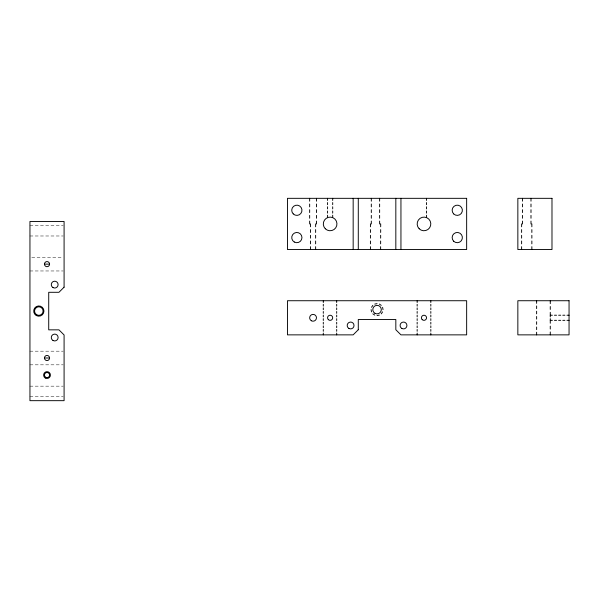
<?xml version="1.0" encoding="UTF-8"?>
<svg xmlns="http://www.w3.org/2000/svg" width="599" height="599" viewBox="0 0 599 599"><rect width="100%" height="100%" fill="white"/><g stroke="black" fill="none" stroke-linecap="round" stroke-linejoin="round"><path stroke-width="0.45" stroke-dasharray="3 2.25" d="M29.95 225.741L63.157 225.741M29.95 235.984L63.157 235.984M31.792 257.315L63.157 257.315M29.95 270.965L63.157 270.965M29.95 351.179L63.157 351.179M29.95 364.828L63.157 364.828M29.95 386.16L63.157 386.16M29.95 396.403L63.157 396.403"/><path stroke-width="0.9" d="M380.605 249.528L380.612 246.683M380.62 243.845L380.635 241M380.642 238.155L380.65 235.31M380.657 232.464L380.664 229.619M380.679 226.774L380.687 223.929L379.616 223.929L379.616 221.083M371.537 307.317L372.833 305.378M382.574 311.892L381.278 313.824M374.772 304.082L377.056 303.633M379.347 315.119L377.056 315.576M44.453 264.137L49.575 264.137A2.561 2.561 0 0 1 45.734 266.353A2.561 2.561 0 0 1 45.734 261.92A2.561 2.561 0 0 1 49.575 264.137M550.279 315.231L552.36 315.231M554.449 315.231L556.538 315.231M558.62 315.231L560.709 315.231M562.79 315.231L564.879 315.231M566.961 315.231L569.05 315.231M550.279 320.353L552.36 320.353M554.449 320.353L556.538 320.353M558.62 320.353L560.709 320.353M562.79 320.353L564.879 320.353M566.961 320.353L569.05 320.353M44.453 358L49.575 358A2.561 2.561 0 0 1 45.734 360.216A2.561 2.561 0 0 1 45.734 355.784A2.561 2.561 0 0 1 49.575 358M379.347 304.082L381.278 305.378M374.772 315.119L372.833 313.824M382.574 307.317L383.031 309.601M371.537 311.892L371.088 309.601M550.279 300.728L550.279 303.633M550.279 306.531L550.279 309.428M550.279 312.334L550.279 316.938M550.279 318.646L550.279 323.258M550.279 326.156L550.279 329.061M550.279 331.958L550.279 334.863M536.622 300.728L536.622 303.356M536.622 305.977L536.622 308.605M536.622 311.233L536.622 313.854M536.622 316.482L536.622 319.11M536.622 321.73L536.622 324.358M536.622 326.987L536.622 329.607M536.622 332.235L536.622 334.863M531.845 226.774L531.845 223.929L530.991 223.929L530.991 221.083M531.845 229.619L531.845 232.464M531.845 235.31L531.845 238.155M531.845 241L531.845 243.845M531.845 246.683L531.845 249.528M530.991 198.329L530.991 201.174M530.991 204.019L530.991 206.865M530.991 209.71L530.991 212.555M530.991 215.4L530.991 218.246M522.463 198.329L522.463 201.174M522.463 204.019L522.463 206.865M522.463 209.71L522.463 212.555M522.463 215.4L522.463 218.246M522.463 221.083L522.463 223.929L521.609 223.929L521.609 226.774M521.609 229.619L521.609 232.464M521.609 235.31L521.609 238.155M521.609 241L521.609 243.845M521.609 246.683L521.609 249.528M430.816 300.728L430.816 302.525M430.816 304.322L430.816 306.119M430.816 307.916L430.816 309.713M430.816 311.51L430.816 313.307M430.816 315.096L430.816 316.893M430.816 318.69L430.816 320.487M430.816 322.284L430.816 324.081M430.816 325.878L430.816 327.675M430.816 329.472L430.816 331.269M430.816 333.066L430.816 334.863M426.548 198.329L426.548 200.44M426.548 202.559L426.548 204.671M426.548 206.782L426.548 208.894M426.548 211.005L426.548 213.117M426.548 215.228L426.548 217.34M417.166 300.728L417.166 302.525M417.166 304.322L417.166 306.119M417.166 307.916L417.166 309.713M417.166 311.51L417.166 313.307M417.166 315.096L417.166 316.893M417.166 318.69L417.166 320.487M417.166 322.284L417.166 324.081M417.166 325.878L417.166 327.675M417.166 329.472L417.166 331.269M417.166 333.066L417.166 334.863M400.948 198.329L400.948 249.528M395.827 198.329L395.827 249.528M379.616 198.329L379.616 201.174M379.616 204.019L379.616 206.865M379.616 209.71L379.616 212.555M379.616 215.4L379.616 218.246M371.32 198.329L371.32 201.174M371.32 204.019L371.32 206.865M371.32 209.71L371.32 212.555M371.32 215.4L371.32 218.246M371.32 221.083L371.32 223.929L370.444 223.929L370.444 226.774M370.444 229.619L370.444 232.464M370.444 235.31L370.444 238.155M370.444 241L370.444 243.845M370.444 246.683L370.444 249.528M358.284 198.329L358.284 249.528M353.163 198.329L353.163 249.528M336.683 300.728L336.683 302.525M336.683 304.322L336.683 306.119M336.683 307.916L336.683 309.713M336.683 311.51L336.683 313.307M336.683 315.096L336.683 316.893M336.683 318.69L336.683 320.487M336.683 322.284L336.683 324.081M336.683 325.878L336.683 327.675M336.683 329.472L336.683 331.269M336.683 333.066L336.683 334.863M332.685 198.329L332.685 200.44M332.685 202.559L332.685 204.671M332.685 206.782L332.685 208.894M332.685 211.005L332.685 213.117M332.685 215.228L332.685 217.34M327.563 198.329L327.563 200.44M327.563 202.559L327.563 204.671M327.563 206.782L327.563 208.894M327.563 211.005L327.563 213.117M327.563 215.228L327.563 217.34M323.303 300.728L323.303 302.525M323.303 304.322L323.303 306.119M323.303 307.916L323.303 309.713M323.303 311.51L323.303 313.307M323.303 315.096L323.303 316.893M323.303 318.69L323.303 320.487M323.303 322.284L323.303 324.081M323.303 325.878L323.303 327.675M323.303 329.472L323.303 331.269M323.303 333.066L323.303 334.863M316.474 198.329L316.474 201.174M316.474 204.019L316.474 206.865M316.474 209.71L316.474 212.555M316.474 215.4L316.474 218.246M316.474 221.083L316.474 223.929L315.621 223.929L315.621 226.774M315.621 229.619L315.621 232.464M315.621 235.31L315.621 238.155M315.621 241L315.621 243.845M315.621 246.683L315.621 249.528M310.499 226.774L310.499 223.929L309.646 223.929L309.646 221.083M310.499 229.619L310.499 232.464M310.499 235.31L310.499 238.155M310.499 241L310.499 243.845M310.499 246.683L310.499 249.528M309.646 198.329L309.646 201.174M309.646 204.019L309.646 206.865M309.646 209.71L309.646 212.555M309.646 215.4L309.646 218.246M64.086 287.176L58.964 292.297L48.721 292.297L48.721 329.847L58.964 329.847L64.086 334.961L64.086 400.671L29.95 400.671L29.95 221.473L64.086 221.473L64.086 287.176M358.284 329.742L353.163 334.863L287.46 334.863L287.46 300.728L466.651 300.728L466.651 334.863L400.948 334.863L395.827 329.742L395.827 319.499L358.284 319.499L358.284 329.742M466.651 198.329L287.46 198.329L287.46 249.528L466.651 249.528L466.651 198.329M551.986 198.329L517.85 198.329L517.85 249.528L551.986 249.528L551.986 198.329M569.05 300.728L517.85 300.728L517.85 334.863L569.05 334.863L569.05 300.728M453.645 241.202A5.121 5.121 0 0 0 462.211 238.911A5.121 5.121 0 0 0 455.944 232.637A5.121 5.121 0 0 0 453.645 241.202M294.289 242.018A5.121 5.121 0 0 0 301.963 237.586A5.121 5.121 0 0 0 294.289 233.153A5.121 5.121 0 0 0 294.289 242.018M325.302 228.758A6.829 6.829 0 0 0 336.72 225.696A6.829 6.829 0 0 0 328.357 217.34A6.829 6.829 0 0 0 325.302 228.758M419.165 228.758A6.829 6.829 0 0 0 430.584 225.696A6.829 6.829 0 0 0 422.22 217.34A6.829 6.829 0 0 0 419.165 228.758M453.645 213.895A5.121 5.121 0 0 0 462.211 211.604A5.121 5.121 0 0 0 455.944 205.33A5.121 5.121 0 0 0 453.645 213.895M293.225 213.895A5.121 5.121 0 0 0 301.791 211.604A5.121 5.121 0 0 0 295.524 205.33A5.121 5.121 0 0 0 293.225 213.895M348.895 328.432A3.414 3.414 0 0 0 354.016 325.474A3.414 3.414 0 0 0 348.895 322.517A3.414 3.414 0 0 0 348.895 328.432M311.353 320.75A3.414 3.414 0 0 0 316.474 317.792A3.414 3.414 0 0 0 311.353 314.842A3.414 3.414 0 0 0 311.353 320.75M401.802 328.432A3.414 3.414 0 0 0 406.923 325.474A3.414 3.414 0 0 0 401.802 322.517A3.414 3.414 0 0 0 401.802 328.432M328.319 319.604A2.561 2.561 0 0 0 332.602 318.458A2.561 2.561 0 0 0 329.465 315.321A2.561 2.561 0 0 0 328.319 319.604M422.175 319.604A2.561 2.561 0 0 0 426.458 318.458A2.561 2.561 0 0 0 423.328 315.321A2.561 2.561 0 0 0 422.175 319.604M374.922 313.299A4.268 4.268 0 0 0 381.323 309.601A4.268 4.268 0 0 0 374.922 305.909A4.268 4.268 0 0 0 374.922 313.299M45.734 377.288A2.561 2.561 0 0 0 49.575 375.071A2.561 2.561 0 0 0 45.734 372.855A2.561 2.561 0 0 0 45.734 377.288M52.989 287.572A3.414 3.414 0 0 0 58.11 284.622A3.414 3.414 0 0 0 52.989 281.665A3.414 3.414 0 0 0 52.989 287.572M52.989 340.479A3.414 3.414 0 0 0 58.11 337.522A3.414 3.414 0 0 0 52.989 334.564A3.414 3.414 0 0 0 52.989 340.479M36.689 314.767A4.268 4.268 0 0 0 43.091 311.068A4.268 4.268 0 0 0 36.689 307.377A4.268 4.268 0 0 0 36.689 314.767M36.262 315.508A5.121 5.121 0 0 0 43.944 311.068A5.121 5.121 0 0 0 36.262 306.636A5.121 5.121 0 0 0 36.262 315.508M45.307 378.021A3.414 3.414 0 0 0 50.428 375.071A3.414 3.414 0 0 0 45.307 372.114A3.414 3.414 0 0 0 45.307 378.021"/></g></svg>
